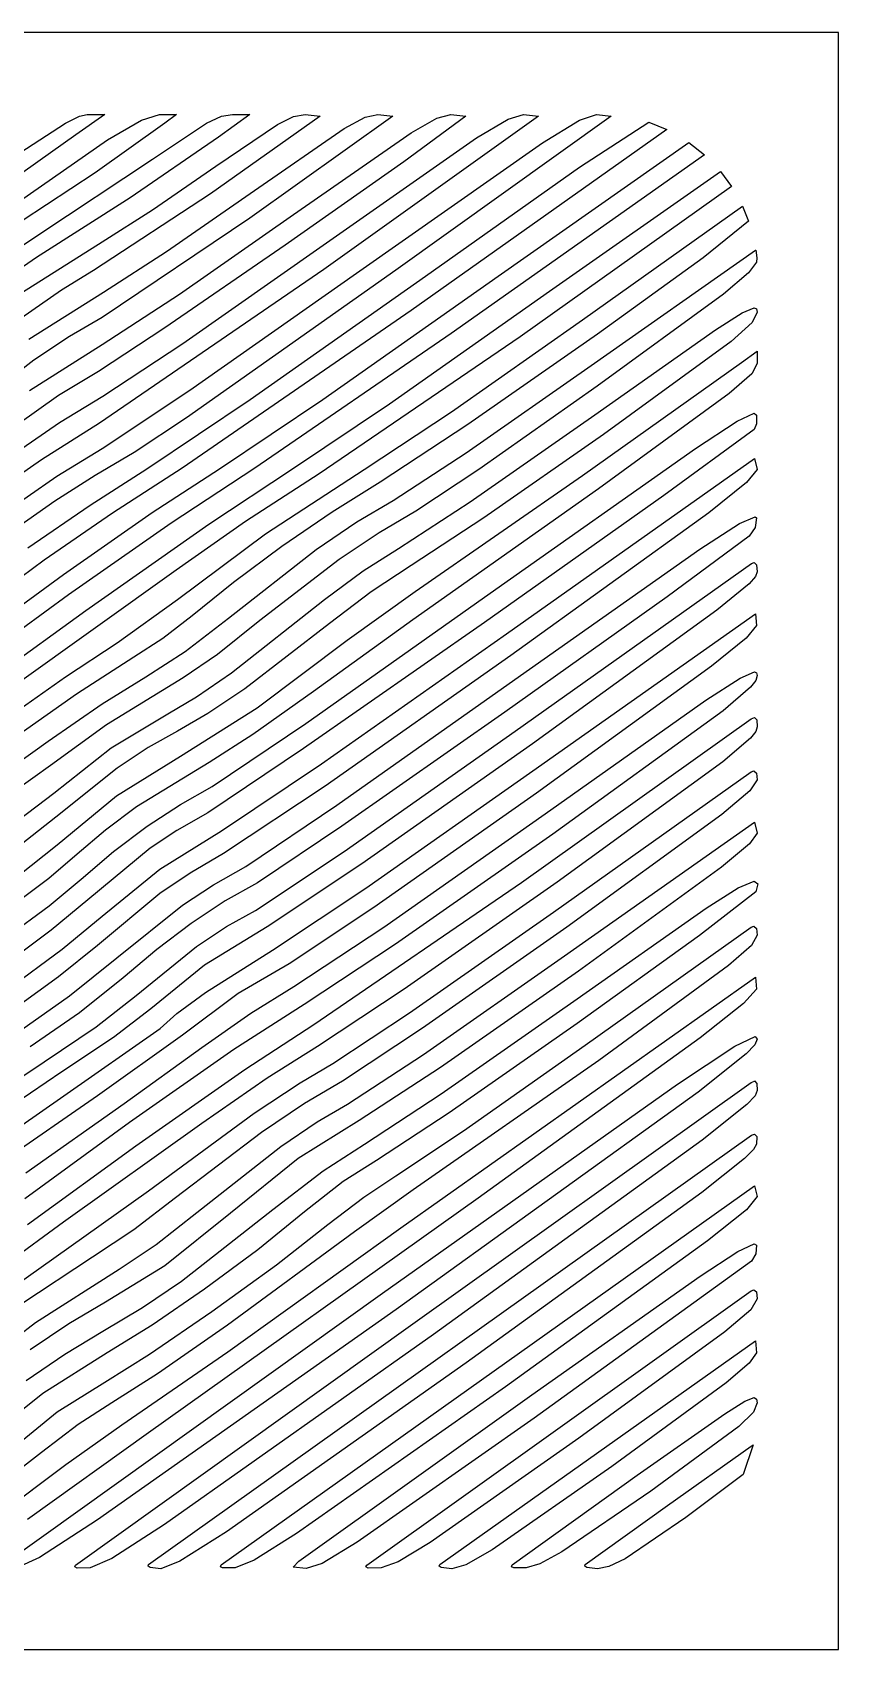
# Model space of a CAD drawing. Extents: x 0 to 100, y 0 to 100.
# Drawn here: x 50.2 to 100, y 0 to 100 of the extents above; entities that cross this region are included whole.
import ezdxf

# ---------------------------------------------------------------- set-up
doc = ezdxf.new("R2010")
doc.units = 0

msp = doc.modelspace()

# ---------------------------------------------------------------- linework, layer by layer
at = {"layer": 'Calque 1'}
for p, q in [((86.999207, 99.999614), (12.999681, 99.999614)), ((99.99944, 99.999614), (86.999207, 99.999614)), ((99.99944, 86.999382), (99.99944, 99.999614)), ((48.645573, 92.047235), (52.231891, 94.374981)), ((52.231891, 94.374981), (53.09185, 94.810022)), ((54.658592, 94.927585), (52.879377, 93.653247)), ((53.09185, 94.810022), (53.575442, 94.927056)), ((53.575442, 94.927585), (54.658592, 94.927585)), ((53.575442, 94.927056), (53.575442, 94.927585)), ((58.371009, 94.384449), (54.074604, 91.308446)), ((54.834943, 93.347865), (56.940381, 94.577665)), ((56.940381, 94.577665), (58.053721, 94.927585)), ((57.610862, 92.155152), (60.945286, 94.380668)), ((58.053721, 94.927585), (59.085701, 94.927585)), ((58.053721, 94.927585), (58.053721, 94.927585)), ((59.085701, 94.927585), (58.371009, 94.384449)), ((60.945286, 94.380668), (61.870872, 94.80913)), ((67.972488, 94.812332), (61.186079, 90.009384)), ((61.522748, 91.722611), (65.32853, 94.307591)), ((63.620812, 94.927585), (61.68761, 93.511642)), ((61.870872, 94.80913), (62.563009, 94.927585)), ((62.563009, 94.927585), (63.620812, 94.927585)), ((62.563009, 94.927585), (62.563009, 94.927585)), ((72.468838, 94.812332), (63.629282, 88.507958)), ((63.920532, 90.226051), (69.458611, 94.051921)), ((65.32853, 94.307591), (66.330084, 94.795242)), ((66.330084, 94.795242), (67.042823, 94.927585)), ((67.042823, 94.927585), (67.972488, 94.812332)), ((67.042823, 94.927585), (67.042823, 94.927585)), ((81.461061, 94.812861), (68.196401, 85.343257)), ((69.458611, 94.051921), (70.748981, 94.746134)), ((70.748981, 94.746134), (71.539199, 94.927585)), ((71.539199, 94.927585), (72.468838, 94.812332)), ((71.539199, 94.927585), (71.539199, 94.927585)), ((85.957411, 94.814396), (72.643516, 85.295626)), ((76.964685, 94.812861), (73.142585, 91.998983)), ((73.593061, 93.795824), (75.172198, 94.696598)), ((75.172198, 94.696598), (76.035549, 94.927056)), ((76.035549, 94.927585), (76.964685, 94.812861)), ((76.035549, 94.927056), (76.035549, 94.927585)), ((77.629767, 93.469964), (79.57943, 94.633707)), ((79.57943, 94.633707), (80.533989, 94.927585)), ((80.533989, 94.927585), (81.461061, 94.812861)), ((80.533989, 94.927585), (80.533989, 94.927585)), ((81.705682, 93.169417), (83.995109, 94.575052)), ((83.989298, 91.660577), (88.272513, 94.452261)), ((83.995109, 94.575052), (85.032403, 94.927585)), ((85.032403, 94.927585), (85.957411, 94.814396)), ((85.032403, 94.927585), (85.032403, 94.927585)), ((88.272513, 94.45279), (89.380454, 93.996993)), ((88.272513, 94.452261), (88.272513, 94.45279)), ((45.965585, 87.168371), (54.834943, 93.347865)), ((52.879377, 93.653247), (47.265772, 89.681909)), ((61.68761, 93.511642), (56.227381, 89.777262)), ((66.318844, 88.726923), (73.593061, 93.795824)), ((68.154891, 86.840235), (77.629767, 93.469964)), ((70.21938, 85.110629), (81.705682, 93.169417)), ((89.380454, 93.996993), (73.591821, 82.795316)), ((78.965594, 84.929866), (90.74213, 93.193931)), ((90.74213, 93.193931), (91.707964, 92.427064)), ((90.74213, 93.193931), (90.74213, 93.193931)), ((50.590628, 87.49394), (57.610862, 92.155152)), ((91.707964, 92.427064), (76.056967, 81.376427)), ((54.074604, 91.308446), (49.562776, 88.339362)), ((57.620116, 89.025628), (61.522748, 91.722611)), ((73.142585, 91.998983), (65.802209, 86.843972)), ((74.469244, 84.929337), (83.989298, 91.660577)), ((82.144718, 83.995042), (92.700653, 91.391459)), ((92.700653, 91.391989), (93.379176, 90.469044)), ((92.700653, 91.391459), (92.700653, 91.391989)), ((61.186079, 90.009384), (53.964062, 85.265649)), ((58.468055, 86.440844), (63.920532, 90.226051)), ((93.379176, 90.469044), (80.333564, 81.170866)), ((56.227381, 89.777262), (50.45368, 86.085247)), ((54.508732, 87.0428), (57.620116, 89.025628)), ((84.183885, 82.226145), (94.056641, 89.253629)), ((94.056641, 89.253629), (94.436979, 88.319836)), ((94.056641, 89.253629), (94.056641, 89.253629)), ((63.629282, 88.507958), (54.507171, 82.367115)), ((59.276266, 83.810832), (66.318844, 88.726923)), ((94.436979, 88.319836), (91.622765, 86.061299)), ((47.722344, 85.585152), (50.590628, 87.49394)), ((49.574051, 83.934707), (54.508732, 87.0428)), ((50.45368, 86.085247), (48.237635, 84.549462)), ((54.576942, 83.942204), (58.468055, 86.440844)), ((65.802209, 86.843972), (58.369784, 81.729591)), ((59.484649, 80.763501), (68.154891, 86.840235)), ((84.707389, 79.398917), (94.860762, 86.534906)), ((91.622765, 86.061299), (85.09958, 81.341962)), ((94.860735, 86.534933), (94.885606, 86.521968)), ((94.860762, 86.534906), (94.860735, 86.534933)), ((94.885606, 86.521968), (94.942968, 86.066197)), ((94.942968, 86.066197), (94.919684, 85.799551)), ((99.99944, 12.999856), (99.99944, 86.999382)), ((53.964062, 85.265649), (51.984792, 84.059911)), ((68.196401, 85.343257), (54.334584, 75.844007)), ((72.643516, 85.295626), (59.709257, 76.16944)), ((59.927002, 77.877224), (70.21938, 85.110629)), ((94.440642, 85.129287), (92.879078, 83.810918)), ((94.919684, 85.799551), (94.440642, 85.129287)), ((51.984792, 84.059911), (49.479919, 82.296981)), ((63.637623, 77.305074), (74.469244, 84.929337)), ((68.132147, 77.305603), (78.965594, 84.929866)), ((49.979514, 81.032565), (54.576942, 83.942204)), ((54.508732, 80.698496), (59.276266, 83.810832)), ((72.249809, 77.035252), (82.144718, 83.995042)), ((92.879078, 83.810918), (85.083097, 78.116828)), ((54.507171, 82.367115), (52.484331, 81.198215)), ((73.591821, 82.795316), (59.441247, 73.05255)), ((76.07948, 76.543164), (84.183885, 82.226145)), ((92.384427, 81.601293), (94.038827, 82.659675)), ((94.653138, 82.056925), (93.35841, 80.892571)), ((94.038827, 82.659675), (94.780646, 82.969253)), ((94.960986, 82.701575), (94.653138, 82.056925)), ((94.780646, 82.969782), (94.928244, 82.898603)), ((94.780646, 82.969253), (94.780646, 82.969782)), ((94.928244, 82.898603), (94.960986, 82.701575)), ((52.484331, 81.198215), (50.286126, 79.737045)), ((58.369784, 81.729591), (54.271533, 79.037603)), ((76.056967, 81.376427), (63.937597, 73.05464)), ((80.333564, 81.170866), (67.906342, 72.709439)), ((85.09958, 81.341962), (77.085765, 75.74543)), ((84.935777, 76.349519), (92.384427, 81.601293)), ((50.018471, 77.858254), (54.508732, 80.698496)), ((54.544371, 77.510589), (59.484649, 80.763501)), ((93.35841, 80.892571), (85.471664, 75.143894)), ((94.00084, 79.592195), (94.974929, 80.281566)), ((94.974929, 80.281566), (94.974929, 79.525018)), ((50.286126, 79.737045), (45.965585, 76.36079)), ((54.271533, 79.037603), (51.801975, 77.535512)), ((76.989804, 74.004573), (84.707389, 79.398917)), ((84.183885, 72.598341), (94.00084, 79.592195)), ((94.974929, 79.525018), (94.629027, 78.885959)), ((85.083097, 78.116828), (77.772216, 72.980121)), ((94.629027, 78.885959), (93.234443, 77.663349)), ((51.801975, 77.535512), (49.222761, 75.713779)), ((51.874792, 75.869178), (54.544371, 77.510589)), ((54.508203, 74.271511), (59.927002, 77.877224)), ((57.269788, 73.014318), (63.637623, 77.305074)), ((61.759947, 73.014847), (68.132147, 77.305603)), ((66.266139, 73.018445), (72.249809, 77.035252)), ((93.234443, 77.663349), (85.157974, 71.77771)), ((59.709257, 76.16944), (56.473397, 74.028335)), ((70.695312, 72.964709), (76.07948, 76.543164)), ((77.234933, 70.968268), (84.935777, 76.349519)), ((93.738704, 75.967895), (94.781678, 76.44461)), ((94.781678, 76.44461), (94.92532, 76.332982)), ((94.781678, 76.44461), (94.781678, 76.44461)), ((94.92532, 76.332982), (94.922631, 75.799567)), ((48.663617, 73.666885), (51.874792, 75.869178)), ((54.334584, 75.844007), (50.755385, 73.569099)), ((77.085765, 75.74543), (71.685963, 72.195777)), ((85.471664, 75.143894), (78.075388, 69.978185)), ((94.77546, 75.441549), (89.203618, 71.352291)), ((91.150458, 74.275638), (93.738704, 75.967895)), ((94.922631, 75.799567), (94.77546, 75.441549)), ((51.702959, 72.547507), (54.508203, 74.271511)), ((56.473397, 74.028335), (54.059153, 72.590985)), ((72.476643, 71.056801), (76.989804, 74.004573)), ((78.828143, 65.564666), (91.150458, 74.275638)), ((50.755385, 73.569099), (45.946376, 70.223959)), ((53.752658, 70.774632), (57.269788, 73.014318)), ((59.441247, 73.05255), (55.136056, 70.271573)), ((57.590599, 70.3071), (61.759947, 73.014847)), ((63.937597, 73.05464), (58.756721, 69.642604)), ((61.093797, 69.599322), (66.266139, 73.018445)), ((79.473144, 62.80877), (94.807607, 73.645798)), ((94.807607, 73.645798), (94.967786, 72.970926)), ((94.807607, 73.645798), (94.807607, 73.645798)), ((47.781071, 69.840579), (51.702959, 72.547507)), ((54.059153, 72.590985), (51.581719, 71.01288)), ((67.906342, 72.709439), (63.354939, 69.744614)), ((64.589993, 68.988502), (70.695312, 72.964709)), ((71.685963, 72.195777), (68.719187, 70.336554)), ((73.842394, 65.42875), (84.183885, 72.598341)), ((77.772216, 72.980121), (73.874991, 70.384998)), ((94.317555, 72.174835), (91.970738, 70.298109)), ((94.967786, 72.970926), (94.317555, 72.174835)), ((51.581719, 71.01288), (48.242487, 68.659603)), ((70.232106, 69.725764), (72.476643, 71.056801)), ((85.157974, 71.77771), (73.692534, 63.675358)), ((89.203618, 71.352291), (78.13017, 63.51682)), ((49.9178, 68.129511), (53.752658, 70.774632)), ((55.136056, 70.271573), (50.910089, 67.353866)), ((52.118575, 66.487241), (57.590599, 70.3071)), ((68.719187, 70.336554), (65.601579, 68.200878)), ((73.874991, 70.384998), (71.616755, 69.060771)), ((72.818167, 68.092148), (77.234933, 70.968268)), ((91.970738, 70.298109), (79.755824, 61.4631)), ((93.869049, 69.630162), (94.834065, 70.052761)), ((94.834065, 70.052761), (94.926034, 69.972143)), ((94.834065, 70.052761), (94.834065, 70.052761)), ((58.756721, 69.642604), (52.426477, 65.217484)), ((53.484988, 64.256922), (61.093797, 69.599322)), ((63.354939, 69.744614), (59.064005, 66.74804)), ((67.73224, 68.029968), (70.232106, 69.725764)), ((71.616755, 69.060771), (69.139127, 67.409686)), ((78.075388, 69.978185), (73.598501, 67.029159)), ((91.428634, 68.047096), (93.869049, 69.630162)), ((94.835686, 69.39381), (94.476455, 68.85076)), ((94.926034, 69.972143), (94.835686, 69.39381)), ((59.154439, 64.928), (64.589993, 68.988502)), ((62.302077, 63.784393), (67.73224, 68.029968)), ((65.601579, 68.200878), (62.618204, 65.991721)), ((70.617646, 66.714332), (72.818167, 68.092148)), ((80.005008, 59.982071), (91.428634, 68.047096)), ((94.476455, 68.85076), (89.400817, 65.100283)), ((50.910089, 67.353866), (46.871273, 64.376384)), ((69.139127, 67.409686), (64.250784, 63.635565)), ((73.598501, 67.029159), (71.124439, 65.410252)), ((80.022577, 56.780696), (94.608746, 67.160419)), ((94.608746, 67.160419), (94.771518, 67.216246)), ((94.771518, 67.216246), (94.925201, 67.073193)), ((94.771518, 67.216246), (94.771518, 67.216246)), ((94.925201, 67.073193), (94.975141, 66.649351)), ((46.422982, 62.326367), (52.118575, 66.487241)), ((59.064005, 66.74804), (49.113197, 59.607924)), ((68.244823, 64.93472), (70.617646, 66.714332)), ((94.865125, 66.358265), (94.474032, 65.910572)), ((94.975141, 66.649351), (94.865125, 66.358265)), ((52.426477, 65.217484), (46.101372, 60.603833)), ((62.618204, 65.991721), (60.054127, 63.912054)), ((67.078396, 57.266477), (78.828143, 65.564666)), ((71.124439, 65.410252), (68.542982, 63.442314)), ((69.646293, 62.410334), (73.842394, 65.42875)), ((89.400817, 65.100283), (79.371884, 57.967522)), ((94.474032, 65.910572), (92.482333, 64.264456)), ((45.626078, 58.552686), (53.484988, 64.256922)), ((55.422364, 62.257379), (59.154439, 64.928)), ((62.495368, 60.404897), (68.244823, 64.93472)), ((92.482333, 64.264456), (81.096916, 56.00298)), ((81.114511, 54.345712), (94.856793, 64.054162)), ((94.856793, 64.054162), (94.919843, 63.321399)), ((94.856793, 64.054162), (94.856793, 64.054162)), ((60.054127, 63.912054), (58.255522, 62.526661)), ((59.630523, 61.725544), (62.302077, 63.784393)), ((64.250784, 63.635565), (61.62026, 61.535623)), ((68.542982, 63.442314), (63.324333, 59.408689)), ((78.13017, 63.51682), (66.941782, 55.71812)), ((73.692534, 63.675358), (67.5477, 59.238963)), ((94.919843, 63.321399), (94.282215, 62.537668)), ((52.235201, 60.158209), (55.422364, 62.257379)), ((58.255522, 62.526661), (56.456936, 61.372666)), ((64.077284, 58.234427), (69.646293, 62.410334)), ((68.048976, 54.761944), (79.473144, 62.80877)), ((94.282215, 62.537668), (92.144381, 60.806796)), ((56.456936, 61.372666), (52.910527, 59.071687)), ((57.206262, 60.158759), (59.630523, 61.725544)), ((61.62026, 61.535623), (59.505356, 60.089015)), ((79.755824, 61.4631), (68.268536, 53.399404)), ((47.477194, 56.784175), (52.235201, 60.158209)), ((54.507462, 58.48766), (57.206262, 60.158759)), ((59.505356, 60.089015), (54.771023, 57.176452)), ((60.327802, 58.906367), (62.495368, 60.404897)), ((92.144381, 60.806796), (81.336178, 52.952524)), ((91.800724, 58.699316), (93.911848, 60.070629)), ((93.911848, 60.070629), (94.795304, 60.455939)), ((94.795304, 60.455939), (94.929381, 60.392961)), ((94.795304, 60.455939), (94.795304, 60.455939)), ((94.960668, 60.223899), (94.876083, 59.922444)), ((94.929381, 60.392961), (94.960668, 60.223899)), ((52.910527, 59.071687), (47.269999, 55.101913)), ((63.324333, 59.408689), (61.038326, 57.873749)), ((67.5477, 59.238963), (63.799931, 56.578336)), ((69.004758, 52.218445), (80.005008, 59.982071)), ((94.565068, 59.512452), (92.863041, 58.055576)), ((94.876083, 59.922444), (94.565068, 59.512452)), ((51.175648, 56.177632), (54.507462, 58.48766)), ((58.555503, 57.863316), (60.327802, 58.906367)), ((59.350284, 55.25212), (64.077284, 58.234427)), ((81.861217, 51.670434), (91.800724, 58.699316)), ((92.863041, 58.055576), (82.334053, 50.415226)), ((54.771023, 57.176452), (51.312067, 54.669694)), ((55.055119, 55.762154), (58.555503, 57.863316)), ((61.038326, 57.873749), (59.154942, 56.792602)), ((61.292799, 53.362839), (67.078396, 57.266477)), ((79.371884, 57.967522), (69.301394, 50.918185)), ((80.414705, 47.425636), (94.600068, 57.543462)), ((94.600068, 57.543462), (94.810385, 57.641649)), ((94.810385, 57.641649), (94.810385, 57.64112)), ((94.810385, 57.64112), (94.810385, 57.64112)), ((94.810385, 57.64112), (94.937362, 57.495156)), ((94.97522, 57.057688), (94.887758, 56.767362)), ((94.937362, 57.495156), (94.97522, 57.057688)), ((43.682049, 50.824985), (51.175648, 56.177632)), ((59.154942, 56.792602), (57.353214, 55.78122)), ((63.799931, 56.578336), (61.103146, 54.850086)), ((69.443649, 49.340542), (80.022577, 56.780696)), ((81.096916, 56.00298), (70.551289, 48.59505)), ((94.56495, 56.357956), (92.850784, 54.900476)), ((94.887758, 56.767362), (94.56495, 56.357956)), ((51.51098, 52.964933), (55.055119, 55.762154)), ((55.39199, 52.784679), (59.350284, 55.25212)), ((57.353214, 55.78122), (55.43718, 54.512068)), ((66.941782, 55.71812), (61.02512, 51.739172)), ((51.312067, 54.669694), (46.41572, 51.154682)), ((55.43718, 54.512068), (51.641711, 51.468901)), ((61.103146, 54.850086), (56.615064, 52.102359)), ((61.880438, 50.633798), (68.048976, 54.761944)), ((70.78395, 47.082412), (81.114511, 54.345712)), ((82.385329, 45.607752), (94.600068, 54.27647)), ((92.850784, 54.900476), (82.610622, 47.460865)), ((94.600068, 54.27647), (94.766967, 54.332271)), ((94.766967, 54.332271), (94.924136, 54.194198)), ((94.766967, 54.332271), (94.766967, 54.332271)), ((94.924136, 54.194198), (94.97522, 53.783473)), ((59.337099, 52.266526), (61.292799, 53.362839)), ((68.268536, 53.399404), (62.002411, 49.226666)), ((94.521103, 53.096158), (92.783812, 51.639732)), ((94.97522, 53.783473), (94.521103, 53.096158)), ((49.381038, 51.319385), (51.51098, 52.964933)), ((51.728018, 49.755303), (55.39199, 52.784679)), ((56.615064, 52.102359), (54.69873, 50.677212)), ((57.280858, 50.906553), (59.337099, 52.266526)), ((63.368823, 48.428763), (69.004758, 52.218445)), ((81.336178, 52.952524), (71.281641, 45.879258)), ((51.641711, 51.468901), (49.499356, 49.781288)), ((61.02512, 51.739172), (59.105536, 50.643739)), ((71.894947, 44.670289), (81.861217, 51.670434)), ((83.067953, 42.898899), (94.81192, 51.164525)), ((92.783812, 51.639732), (83.210061, 44.679145)), ((94.81192, 51.164525), (94.967997, 50.490155)), ((94.81192, 51.164525), (94.81192, 51.164525)), ((54.69873, 50.677212), (52.953275, 49.184809)), ((55.206812, 49.341609), (57.280858, 50.906553)), ((59.105536, 50.643739), (57.469208, 49.557352)), ((58.062922, 48.262152), (61.880438, 50.633798)), ((69.301394, 50.918185), (64.101083, 47.417976)), ((82.334053, 50.415226), (72.623321, 43.616994)), ((94.967997, 50.490155), (94.487808, 49.816506)), ((49.305086, 47.85226), (51.728018, 49.755303)), ((52.953275, 49.184809), (51.206274, 47.681943)), ((53.197697, 47.630384), (55.206812, 49.341609)), ((57.469208, 49.557352), (53.609547, 46.372053)), ((62.002411, 49.226666), (59.942224, 48.020202)), ((63.977576, 45.709035), (69.443649, 49.340542)), ((94.487808, 49.816506), (92.772775, 48.389462)), ((54.510875, 45.353515), (58.062922, 48.262152)), ((59.942224, 48.020202), (58.060266, 46.746878)), ((61.375671, 47.2959), (63.368823, 48.428763)), ((70.551289, 48.59505), (64.685547, 44.698248)), ((92.772775, 48.389462), (83.936632, 41.95992)), ((51.206274, 47.681943), (49.23383, 46.197227)), ((51.234466, 45.990359), (53.197697, 47.630384)), ((59.464736, 46.032679), (61.375671, 47.2959)), ((64.101083, 47.417976), (62.099969, 46.292308)), ((65.022467, 43.251323), (70.78395, 47.082412)), ((67.583657, 38.643849), (80.414705, 47.425636)), ((82.610622, 47.460865), (73.158444, 40.833901)), ((91.809928, 45.841647), (93.793715, 47.095229)), ((93.793715, 47.095229), (94.772656, 47.514629)), ((94.772656, 47.514629), (94.998342, 47.356795)), ((94.772656, 47.514629), (94.772656, 47.514629)), ((94.998342, 47.356795), (94.879124, 46.850049)), ((53.609547, 46.372053), (51.342945, 44.487265)), ((58.060266, 46.746878), (54.209621, 43.546386)), ((55.413765, 42.776926), (59.464736, 46.032679)), ((62.099969, 46.292308), (59.996974, 44.898673)), ((94.879124, 46.850049), (91.413328, 44.156601)), ((48.658293, 44.100281), (51.234466, 45.990359)), ((52.025015, 43.311836), (54.510875, 45.353515)), ((62.180818, 44.702774), (63.977576, 45.709035)), ((71.281641, 45.879258), (66.049287, 42.404869)), ((73.495033, 39.372976), (82.385329, 45.607752)), ((83.836382, 40.238596), (91.809928, 45.841647)), ((51.342945, 44.487265), (48.788481, 42.578975)), ((59.996974, 44.898673), (57.873039, 43.294501)), ((60.327365, 43.471218), (62.180818, 44.702774)), ((64.685547, 44.698248), (60.826799, 42.317154)), ((66.349007, 40.99615), (71.894947, 44.670289)), ((83.210061, 44.679145), (74.28441, 38.419624)), ((91.413328, 44.156601), (83.851076, 38.718606)), ((84.334459, 37.377263), (94.600491, 44.675521)), ((94.600491, 44.675521), (94.768951, 44.735475)), ((94.97567, 44.167548), (94.614334, 43.52967)), ((94.768951, 44.735978), (94.925561, 44.596126)), ((94.768951, 44.735475), (94.768951, 44.735978)), ((94.925561, 44.596126), (94.97567, 44.167548)), ((48.62983, 40.800018), (52.025015, 43.311836)), ((54.209621, 43.546386), (51.808066, 41.600093)), ((57.873039, 43.294501), (55.809105, 41.537222)), ((56.598197, 40.438065), (60.327365, 43.471218)), ((60.881485, 40.63178), (65.022467, 43.251323)), ((72.623321, 43.616994), (66.986705, 39.900115)), ((94.614334, 43.52967), (93.195579, 42.29175)), ((52.476086, 40.424069), (55.413765, 42.776926)), ((60.826799, 42.317154), (57.506669, 39.618996)), ((66.049287, 42.404869), (62.902228, 40.573277)), ((74.354825, 36.792366), (83.067953, 42.898899)), ((93.195579, 42.29175), (85.177315, 36.430559)), ((51.808066, 41.600093), (48.203918, 38.976214)), ((55.809105, 41.537222), (53.109111, 39.372963)), ((72.94395, 26.074621), (94.86145, 41.572862)), ((83.936632, 41.95992), (75.407029, 36.002586)), ((94.86145, 41.572862), (94.920372, 40.84166)), ((94.86145, 41.572862), (94.86145, 41.572862)), ((49.194, 38.096611), (52.476086, 40.424069)), ((54.128043, 38.501539), (56.598197, 40.438065)), ((59.120509, 39.331307), (60.881485, 40.63178)), ((62.902228, 40.573277), (59.454873, 37.98808)), ((63.686868, 39.351575), (66.349007, 40.99615)), ((73.158444, 40.833901), (67.796037, 37.290454)), ((75.444537, 34.359132), (83.836382, 40.238596)), ((94.920372, 40.84166), (94.131556, 39.949972)), ((53.109111, 39.372963), (50.053895, 37.27651)), ((57.506669, 39.618996), (55.209477, 37.852891)), ((58.082852, 38.398395), (59.120509, 39.331307)), ((60.653752, 37.231028), (63.686868, 39.351575)), ((66.986705, 39.900115), (62.643514, 37.103591)), ((68.746896, 36.247097), (73.495033, 39.372976)), ((94.131556, 39.949972), (91.44224, 37.825771)), ((50.912758, 36.339092), (54.128043, 38.501539)), ((52.128702, 34.239468), (58.082852, 38.398395)), ((63.309575, 35.861417), (67.583657, 38.643849)), ((74.28441, 38.419624), (69.346335, 35.151565)), ((83.851076, 38.718606), (75.944292, 33.194788)), ((55.209477, 37.852891), (52.001597, 35.721027)), ((59.454873, 37.98808), (54.209198, 34.244653)), ((55.857682, 33.774384), (60.653752, 37.231028)), ((62.643514, 37.103591), (56.187336, 32.593338)), ((67.796037, 37.290454), (64.688576, 35.338757)), ((76.82012, 32.085273), (84.334459, 37.377263)), ((91.44224, 37.825771), (77.740046, 27.906012)), ((90.051013, 34.954176), (93.581105, 37.304613)), ((93.581105, 37.304613), (94.840812, 37.902302)), ((94.820073, 37.3992), (94.286916, 36.830518)), ((94.960695, 37.741594), (94.820073, 37.3992)), ((94.840812, 37.902302), (94.960695, 37.741594)), ((94.840812, 37.902302), (94.840812, 37.902302)), ((47.166349, 33.828468), (50.912758, 36.339092)), ((66.729406, 35.055845), (68.746896, 36.247097)), ((69.667751, 33.718054), (74.354825, 36.792366)), ((75.407029, 36.002586), (70.380378, 32.711395)), ((85.177315, 36.430559), (73.711346, 28.426923)), ((94.286916, 36.830518), (91.315723, 34.469536)), ((52.001597, 35.721027), (48.121312, 33.09255)), ((56.590914, 31.154159), (63.309575, 35.861417)), ((64.688576, 35.338757), (60.657985, 32.538305)), ((63.895853, 33.162856), (66.729406, 35.055845)), ((69.346335, 35.151565), (67.008407, 33.761078)), ((73.693301, 20.143702), (94.600518, 35.06113)), ((94.600518, 35.06113), (94.810835, 35.159846)), ((94.810835, 35.160349), (94.937864, 35.014385)), ((94.810835, 35.159846), (94.810835, 35.160349)), ((94.937864, 35.014385), (94.975697, 34.576917)), ((47.495219, 31.014343), (52.128702, 34.239468)), ((54.209198, 34.244653), (48.385157, 30.195052)), ((70.69973, 31.254654), (75.444537, 34.359132)), ((71.820027, 22.036106), (90.051013, 34.954176)), ((91.315723, 34.469536), (72.662883, 21.039792)), ((94.838439, 34.249899), (94.326451, 33.704216)), ((94.975697, 34.576917), (94.838439, 34.249899)), ((49.793192, 29.489789), (55.857682, 33.774384)), ((57.356386, 28.362312), (63.895853, 33.162856)), ((67.008407, 33.761078), (64.340534, 31.974131)), ((67.784302, 32.634366), (69.667751, 33.718054)), ((75.944292, 33.194788), (71.444902, 30.243867)), ((94.326451, 33.704216), (91.576992, 31.503451)), ((56.187336, 32.593338), (49.715933, 27.867979)), ((60.657985, 32.538305), (52.11124, 26.43583)), ((65.531991, 31.107), (67.784302, 32.634366)), ((70.380378, 32.711395), (66.611919, 30.366783)), ((72.64423, 29.288352), (76.82012, 32.085273)), ((49.88925, 26.279588), (56.590914, 31.154159)), ((57.37197, 5.259877), (94.623907, 31.810172)), ((64.340534, 31.974131), (59.036382, 27.927205)), ((60.354138, 27.032174), (65.531991, 31.107)), ((68.154984, 29.602293), (70.69973, 31.254654)), ((91.576992, 31.503451), (74.96711, 19.490526)), ((94.623907, 31.810172), (94.805808, 31.880446)), ((94.923627, 31.261374), (94.743684, 30.930091)), ((94.805808, 31.880446), (94.805808, 31.879943)), ((94.805808, 31.879943), (94.805808, 31.879943)), ((94.805808, 31.879943), (94.938963, 31.737862)), ((94.938963, 31.737862), (94.923627, 31.261374)), ((66.611919, 30.366783), (62.433072, 26.99754)), ((71.444902, 30.243867), (69.399791, 28.937628)), ((94.192796, 30.37502), (91.542031, 28.264638)), ((94.743684, 30.930091), (94.192796, 30.37502)), ((65.05255, 27.214604), (68.154984, 29.602293)), ((70.669561, 27.983971), (72.64423, 29.288352)), ((51.507144, 24.204972), (57.356386, 28.362312)), ((61.853424, 5.239213), (94.808454, 28.683225)), ((69.399791, 28.937628), (67.008506, 27.069374)), ((73.711346, 28.426923), (70.096084, 25.840518)), ((91.542031, 28.264638), (76.991434, 17.74076)), ((94.968659, 28.009385), (94.303733, 27.202199)), ((94.808454, 28.683225), (94.968659, 28.009385)), ((94.808454, 28.683225), (94.808454, 28.683225)), ((59.036382, 27.927205), (56.465598, 25.956383)), ((77.740046, 27.906012), (57.356809, 13.402022)), ((57.832444, 25.055348), (60.354138, 27.032174)), ((59.406263, 22.784469), (65.05255, 27.214604)), ((67.008506, 27.069374), (64.109038, 24.717175)), ((68.4476, 26.279779), (70.669561, 27.983971)), ((94.303733, 27.202199), (91.903961, 25.285519)), ((52.11124, 26.43583), (48.626956, 23.870122)), ((62.433072, 26.99754), (58.372749, 23.736402)), ((62.273899, 18.417692), (72.94395, 26.074621)), ((65.264041, 23.803118), (68.4476, 26.279779)), ((56.465598, 25.956383), (53.908526, 24.257677)), ((55.558042, 23.523856), (57.832444, 25.055348)), ((70.096084, 25.840518), (62.238779, 20.053235)), ((91.903961, 25.285519), (79.415121, 16.244225)), ((93.772637, 24.620092), (94.777974, 25.09585)), ((94.777974, 25.09585), (94.926802, 25.011633)), ((94.777974, 25.09585), (94.777974, 25.09585)), ((94.926802, 25.011633), (94.880123, 24.470881)), ((48.519721, 22.087075), (51.507144, 24.204972)), ((53.908526, 24.257677), (49.469994, 21.347959)), ((64.109038, 24.717175), (60.829666, 22.280005)), ((94.626553, 24.015319), (81.187615, 14.312029)), ((91.441202, 23.099773), (93.772637, 24.620092)), ((94.880123, 24.470881), (94.626553, 24.015319)), ((50.374315, 20.232698), (55.558042, 23.523856)), ((58.372749, 23.736402), (54.717276, 21.482651)), ((61.276216, 20.909981), (65.264041, 23.803118)), ((81.037226, 15.750196), (91.441202, 23.099773)), ((48.364639, 5.239213), (71.820027, 22.036106)), ((57.002663, 21.161701), (59.406263, 22.784469)), ((60.829666, 22.280005), (57.589774, 20.057554)), ((70.845145, 5.227836), (94.600253, 22.193718)), ((94.600253, 22.193718), (94.768713, 22.253672)), ((94.768713, 22.253672), (94.925059, 22.114909)), ((94.768713, 22.253672), (94.768713, 22.253672)), ((94.925059, 22.114909), (94.974903, 21.688312)), ((54.717276, 21.482651), (52.436101, 20.140774)), ((72.662883, 21.039792), (54.214503, 8.019315)), ((54.548287, 19.697219), (57.002663, 21.161701)), ((94.569128, 21.019294), (92.974847, 19.654376)), ((94.974903, 21.688312), (94.569128, 21.019294)), ((45.804137, 16.691212), (50.374315, 20.232698)), ((52.436101, 20.140774), (50.045786, 18.533758)), ((52.861015, 5.227836), (73.693301, 20.143702)), ((57.589774, 20.057554), (54.808743, 18.349512)), ((57.42701, 18.266489), (61.276216, 20.909981)), ((62.238779, 20.053235), (57.914246, 17.063927)), ((52.194073, 18.271156), (54.548287, 19.697219)), ((74.96711, 19.490526), (58.354585, 7.740779)), ((75.355968, 5.257813), (94.85502, 19.092091)), ((92.974847, 19.654376), (83.959043, 13.066107)), ((94.85502, 19.092091), (94.919605, 18.359328)), ((94.85502, 19.092091), (94.85502, 19.092091)), ((49.813121, 16.646362), (52.194073, 18.271156)), ((54.808743, 18.349512), (50.842482, 15.8453)), ((54.659306, 16.538759), (57.42701, 18.266489)), ((55.708325, 13.893987), (62.273899, 18.417692)), ((94.919605, 18.359328), (94.473697, 17.715852)), ((57.914246, 17.063927), (55.108886, 15.268575)), ((76.991434, 17.74076), (62.175299, 7.292261)), ((94.473697, 17.715852), (93.041952, 16.490178)), ((51.726483, 14.712095), (54.659306, 16.538759)), ((79.415121, 16.244225), (66.515459, 7.176179)), ((93.041952, 16.490178), (85.982706, 11.315838)), ((50.842482, 15.8453), (46.415985, 12.299769)), ((55.108886, 15.268575), (53.02838, 13.918045)), ((66.649493, 5.461436), (81.037226, 15.750196)), ((92.959329, 14.589966), (94.201449, 15.3657)), ((94.201449, 15.3657), (94.787843, 15.585863)), ((94.960959, 15.26339), (94.740347, 14.680698)), ((94.787843, 15.585863), (94.931819, 15.494943)), ((94.787843, 15.585863), (94.787843, 15.585863)), ((94.931819, 15.494943), (94.960959, 15.26339)), ((48.523785, 12.092018), (51.726483, 14.712095)), ((81.187615, 14.312029), (70.255151, 6.6414)), ((87.555731, 10.797017), (92.959329, 14.589966)), ((94.740347, 14.680698), (93.834596, 13.793624)), ((57.356809, 13.402022), (49.887499, 8.052471)), ((53.02838, 13.918045), (50.762396, 12.182982)), ((52.26102, 11.444002), (55.708325, 13.893987)), ((83.959043, 13.066107), (74.768216, 6.623233)), ((93.834596, 13.793624), (88.397025, 9.799142)), ((50.762396, 12.182982), (44.783957, 7.588948)), ((89.429508, 8.903079), (94.600253, 12.582952)), ((94.724263, 12.658385), (94.09744, 10.834217)), ((94.600253, 12.582952), (94.724263, 12.658385)), ((94.724263, 12.658385), (94.724263, 12.658385)), ((99.99944, -0.000351), (99.99944, 12.999856)), ((47.465453, 7.843715), (52.26102, 11.444002)), ((85.982706, 11.315838), (78.590921, 6.176386)), ((79.837342, 5.237678), (87.555731, 10.797017)), ((94.09744, 10.834217), (90.558642, 8.166691)), ((88.397025, 9.799142), (82.90796, 6.048182)), ((54.214503, 8.019315), (50.638506, 5.691639)), ((84.348694, 5.256278), (89.429508, 8.903079)), ((90.558642, 8.166691), (86.806164, 5.624995)), ((58.354585, 7.740779), (55.107644, 5.642957)), ((62.175299, 7.292261), (59.301214, 5.464125)), ((66.515459, 7.176179), (63.890235, 5.525831)), ((70.255151, 6.6414), (68.097945, 5.33322)), ((74.768216, 6.623233), (72.779013, 5.424202)), ((78.590921, 6.176386), (76.972867, 5.246121)), ((82.90796, 6.048182), (81.544831, 5.302656)), ((50.638506, 5.691639), (49.22247, 5.057841)), ((52.812333, 5.113457), (52.861015, 5.227836)), ((52.950272, 5.046749), (52.812333, 5.113457)), ((53.760174, 5.060408), (52.950272, 5.046749)), ((55.107644, 5.642957), (53.760174, 5.060408)), ((57.336869, 5.157992), (57.37197, 5.259877)), ((57.463231, 5.076941), (57.336869, 5.157992)), ((58.122301, 5.004078), (57.463231, 5.076941)), ((59.301214, 5.464125), (58.122301, 5.004078)), ((61.808446, 5.130813), (61.853424, 5.239213)), ((61.943991, 5.06303), (61.808446, 5.130813)), ((62.711228, 5.058873), (61.943991, 5.06303)), ((63.890235, 5.525831), (62.711228, 5.058873)), ((66.291321, 5.094962), (66.649493, 5.461436)), ((67.099602, 5.01908), (66.291321, 5.094962)), ((68.097945, 5.33322), (67.099602, 5.01908)), ((70.796902, 5.113908), (70.845145, 5.227836)), ((70.935235, 5.047155), (70.796902, 5.113908)), ((71.744304, 5.060408), (70.935235, 5.047155)), ((72.779013, 5.424202), (71.744304, 5.060408)), ((75.321379, 5.15663), (75.355968, 5.257813)), ((75.448118, 5.076064), (75.321379, 5.15663)), ((76.105796, 5.003575), (75.448118, 5.076064)), ((76.972867, 5.246121), (76.105796, 5.003575)), ((79.79284, 5.129941), (79.837342, 5.237678)), ((79.928507, 5.062333), (79.79284, 5.129941)), ((80.692077, 5.057841), (79.928507, 5.062333)), ((81.544831, 5.302656), (80.692077, 5.057841)), ((84.315437, 5.156061), (84.348694, 5.256278)), ((84.444089, 5.075942), (84.315437, 5.156061)), ((85.103681, 5.003575), (84.444089, 5.075942)), ((85.808304, 5.13776), (85.103681, 5.003575)), ((86.806164, 5.624995), (85.808304, 5.13776)), ((12.999681, -0.000351), (86.999207, -0.000351)), ((86.999207, -0.000351), (99.99944, -0.000351))]:
    msp.add_line(p, q, dxfattribs=at)

doc.saveas('drawing.dxf')
